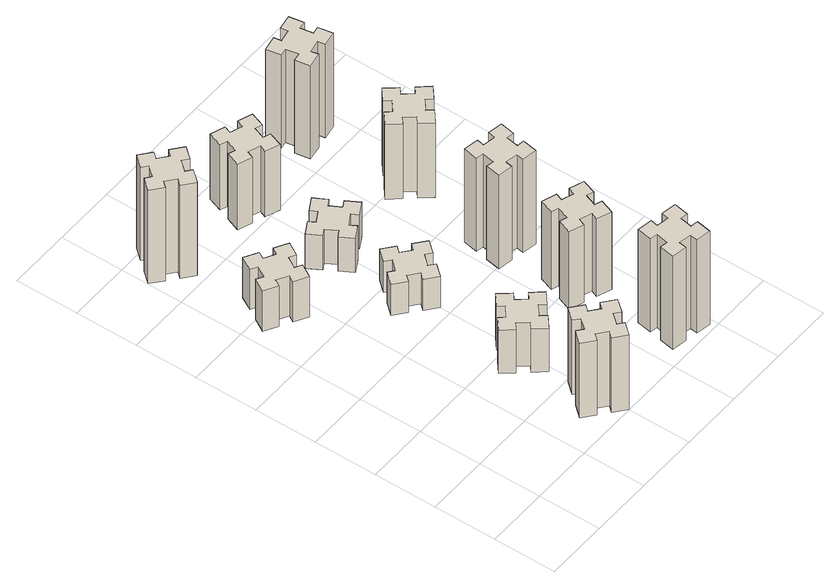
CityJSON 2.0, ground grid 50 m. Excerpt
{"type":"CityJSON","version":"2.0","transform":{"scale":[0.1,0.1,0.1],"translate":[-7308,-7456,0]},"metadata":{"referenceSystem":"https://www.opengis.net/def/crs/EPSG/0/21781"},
"CityObjects":{
"building1":{"type":"Building","attributes":{"class":"1000","function":"1000","usage":"1000","yearOfConstruction":2016,"roofType":"1000","measuredHeight":72,"storeysAboveGround":30,"storeysBelowGround":0},"geometry":[{"type":"Solid","lod":"1","boundaries":[[[[0,1,2,3,4,5,6,7,8,9,10,11,12,13,14,15,16,17,18,19]],[[17,16,20,21]],[[16,15,22,20]],[[15,14,23,22]],[[14,13,24,23]],[[13,12,25,24]],[[12,11,26,25]],[[11,10,27,26]],[[10,9,28,27]],[[9,8,29,28]],[[8,7,30,29]],[[7,6,31,30]],[[6,5,32,31]],[[5,4,33,32]],[[4,3,34,33]],[[3,2,35,34]],[[2,1,36,35]],[[1,0,37,36]],[[0,19,38,37]],[[19,18,39,38]],[[18,17,21,39]],[[24,25,26,27,28,29,30,31,32,33,34,35,36,37,38,39,21,20,22,23]]]]}]},
"building2":{"type":"Building","attributes":{"class":"1000","function":"1000","usage":"1000","yearOfConstruction":2016,"roofType":"1000","measuredHeight":39,"storeysAboveGround":30,"storeysBelowGround":0},"geometry":[{"type":"Solid","lod":"1","boundaries":[[[[40,41,42,43,44,45,46,47,48,49,50,51,52,53,54,55,56,57,58,59]],[[57,56,60,61]],[[56,55,62,60]],[[55,54,63,62]],[[54,53,64,63]],[[53,52,65,64]],[[52,51,66,65]],[[51,50,67,66]],[[50,49,68,67]],[[49,48,69,68]],[[48,47,70,69]],[[47,46,71,70]],[[46,45,72,71]],[[45,44,73,72]],[[44,43,74,73]],[[43,42,75,74]],[[42,41,76,75]],[[41,40,77,76]],[[40,59,78,77]],[[59,58,79,78]],[[58,57,61,79]],[[64,65,66,67,68,69,70,71,72,73,74,75,76,77,78,79,61,60,62,63]]]]}]},
"building3":{"type":"Building","attributes":{"class":"1000","function":"1000","usage":"1000","yearOfConstruction":2016,"roofType":"1000","measuredHeight":90,"storeysAboveGround":30,"storeysBelowGround":0},"geometry":[{"type":"Solid","lod":"1","boundaries":[[[[80,81,82,83,84,85,86,87,88,89,90,91,92,93,94,95,96,97,98,99]],[[97,96,100,101]],[[96,95,102,100]],[[95,94,103,102]],[[94,93,104,103]],[[93,92,105,104]],[[92,91,106,105]],[[91,90,107,106]],[[90,89,108,107]],[[89,88,109,108]],[[88,87,110,109]],[[87,86,111,110]],[[86,85,112,111]],[[85,84,113,112]],[[84,83,114,113]],[[83,82,115,114]],[[82,81,116,115]],[[81,80,117,116]],[[80,99,118,117]],[[99,98,119,118]],[[98,97,101,119]],[[104,105,106,107,108,109,110,111,112,113,114,115,116,117,118,119,101,100,102,103]]]]}]},
"building4":{"type":"Building","attributes":{"class":"1000","function":"1000","usage":"1000","yearOfConstruction":2016,"roofType":"1000","measuredHeight":42,"storeysAboveGround":30,"storeysBelowGround":0},"geometry":[{"type":"Solid","lod":"1","boundaries":[[[[120,121,122,123,124,125,126,127,128,129,130,131,132,133,134,135,136,137,138,139]],[[137,136,140,141]],[[136,135,142,140]],[[135,134,143,142]],[[134,133,144,143]],[[133,132,145,144]],[[132,131,146,145]],[[131,130,147,146]],[[130,129,148,147]],[[129,128,149,148]],[[128,127,150,149]],[[127,126,151,150]],[[126,125,152,151]],[[125,124,153,152]],[[124,123,154,153]],[[123,122,155,154]],[[122,121,156,155]],[[121,120,157,156]],[[120,139,158,157]],[[139,138,159,158]],[[138,137,141,159]],[[144,145,146,147,148,149,150,151,152,153,154,155,156,157,158,159,141,140,142,143]]]]}]},
"building5":{"type":"Building","attributes":{"class":"1000","function":"1000","usage":"1000","yearOfConstruction":2016,"roofType":"1000","measuredHeight":30,"storeysAboveGround":30,"storeysBelowGround":0},"geometry":[{"type":"Solid","lod":"1","boundaries":[[[[160,161,162,163,164,165,166,167,168,169,170,171,172,173,174,175,176,177,178,179]],[[177,176,180,181]],[[176,175,182,180]],[[175,174,183,182]],[[174,173,184,183]],[[173,172,185,184]],[[172,171,186,185]],[[171,170,187,186]],[[170,169,188,187]],[[169,168,189,188]],[[168,167,190,189]],[[167,166,191,190]],[[166,165,192,191]],[[165,164,193,192]],[[164,163,194,193]],[[163,162,195,194]],[[162,161,196,195]],[[161,160,197,196]],[[160,179,198,197]],[[179,178,199,198]],[[178,177,181,199]],[[184,185,186,187,188,189,190,191,192,193,194,195,196,197,198,199,181,180,182,183]]]]}]},
"building6":{"type":"Building","attributes":{"class":"1000","function":"1000","usage":"1000","yearOfConstruction":2016,"roofType":"1000","measuredHeight":33,"storeysAboveGround":30,"storeysBelowGround":0},"geometry":[{"type":"Solid","lod":"1","boundaries":[[[[200,201,202,203,204,205,206,207,208,209,210,211,212,213,214,215,216,217,218,219]],[[217,216,220,221]],[[216,215,222,220]],[[215,214,223,222]],[[214,213,224,223]],[[213,212,225,224]],[[212,211,226,225]],[[211,210,227,226]],[[210,209,228,227]],[[209,208,229,228]],[[208,207,230,229]],[[207,206,231,230]],[[206,205,232,231]],[[205,204,233,232]],[[204,203,234,233]],[[203,202,235,234]],[[202,201,236,235]],[[201,200,237,236]],[[200,219,238,237]],[[219,218,239,238]],[[218,217,221,239]],[[224,225,226,227,228,229,230,231,232,233,234,235,236,237,238,239,221,220,222,223]]]]}]},
"building7":{"type":"Building","attributes":{"class":"1000","function":"1000","usage":"1000","yearOfConstruction":2016,"roofType":"1000","measuredHeight":90,"storeysAboveGround":30,"storeysBelowGround":0},"geometry":[{"type":"Solid","lod":"1","boundaries":[[[[240,241,242,243,244,245,246,247,248,249,250,251,252,253,254,255,256,257,258,259]],[[257,256,260,261]],[[256,255,262,260]],[[255,254,263,262]],[[254,253,264,263]],[[253,252,265,264]],[[252,251,266,265]],[[251,250,267,266]],[[250,249,268,267]],[[249,248,269,268]],[[248,247,270,269]],[[247,246,271,270]],[[246,245,272,271]],[[245,244,273,272]],[[244,243,274,273]],[[243,242,275,274]],[[242,241,276,275]],[[241,240,277,276]],[[240,259,278,277]],[[259,258,279,278]],[[258,257,261,279]],[[264,265,266,267,268,269,270,271,272,273,274,275,276,277,278,279,261,260,262,263]]]]}]},
"building8":{"type":"Building","attributes":{"class":"1000","function":"1000","usage":"1000","yearOfConstruction":2016,"roofType":"1000","measuredHeight":63,"storeysAboveGround":30,"storeysBelowGround":0},"geometry":[{"type":"Solid","lod":"1","boundaries":[[[[280,281,282,283,284,285,286,287,288,289,290,291,292,293,294,295,296,297,298,299]],[[297,296,300,301]],[[296,295,302,300]],[[295,294,303,302]],[[294,293,304,303]],[[293,292,305,304]],[[292,291,306,305]],[[291,290,307,306]],[[290,289,308,307]],[[289,288,309,308]],[[288,287,310,309]],[[287,286,311,310]],[[286,285,312,311]],[[285,284,313,312]],[[284,283,314,313]],[[283,282,315,314]],[[282,281,316,315]],[[281,280,317,316]],[[280,299,318,317]],[[299,298,319,318]],[[298,297,301,319]],[[304,305,306,307,308,309,310,311,312,313,314,315,316,317,318,319,301,300,302,303]]]]}]},
"building9":{"type":"Building","attributes":{"class":"1000","function":"1000","usage":"1000","yearOfConstruction":2016,"roofType":"1000","measuredHeight":75,"storeysAboveGround":30,"storeysBelowGround":0},"geometry":[{"type":"Solid","lod":"1","boundaries":[[[[320,321,322,323,324,325,326,327,328,329,330,331,332,333,334,335,336,337,338,339]],[[337,336,340,341]],[[336,335,342,340]],[[335,334,343,342]],[[334,333,344,343]],[[333,332,345,344]],[[332,331,346,345]],[[331,330,347,346]],[[330,329,348,347]],[[329,328,349,348]],[[328,327,350,349]],[[327,326,351,350]],[[326,325,352,351]],[[325,324,353,352]],[[324,323,354,353]],[[323,322,355,354]],[[322,321,356,355]],[[321,320,357,356]],[[320,339,358,357]],[[339,338,359,358]],[[338,337,341,359]],[[344,345,346,347,348,349,350,351,352,353,354,355,356,357,358,359,341,340,342,343]]]]}]},
"building10":{"type":"Building","attributes":{"class":"1000","function":"1000","usage":"1000","yearOfConstruction":2016,"roofType":"1000","measuredHeight":90,"storeysAboveGround":30,"storeysBelowGround":0},"geometry":[{"type":"Solid","lod":"1","boundaries":[[[[360,361,362,363,364,365,366,367,368,369,370,371,372,373,374,375,376,377,378,379]],[[377,376,380,381]],[[376,375,382,380]],[[375,374,383,382]],[[374,373,384,383]],[[373,372,385,384]],[[372,371,386,385]],[[371,370,387,386]],[[370,369,388,387]],[[369,368,389,388]],[[368,367,390,389]],[[367,366,391,390]],[[366,365,392,391]],[[365,364,393,392]],[[364,363,394,393]],[[363,362,395,394]],[[362,361,396,395]],[[361,360,397,396]],[[360,379,398,397]],[[379,378,399,398]],[[378,377,381,399]],[[384,385,386,387,388,389,390,391,392,393,394,395,396,397,398,399,381,380,382,383]]]]}]},
"building11":{"type":"Building","attributes":{"class":"1000","function":"1000","usage":"1000","yearOfConstruction":2016,"roofType":"1000","measuredHeight":72,"storeysAboveGround":30,"storeysBelowGround":0},"geometry":[{"type":"Solid","lod":"1","boundaries":[[[[400,401,402,403,404,405,406,407,408,409,410,411,412,413,414,415,416,417,418,419]],[[417,416,420,421]],[[416,415,422,420]],[[415,414,423,422]],[[414,413,424,423]],[[413,412,425,424]],[[412,411,426,425]],[[411,410,427,426]],[[410,409,428,427]],[[409,408,429,428]],[[408,407,430,429]],[[407,406,431,430]],[[406,405,432,431]],[[405,404,433,432]],[[404,403,434,433]],[[403,402,435,434]],[[402,401,436,435]],[[401,400,437,436]],[[400,419,438,437]],[[419,418,439,438]],[[418,417,421,439]],[[424,425,426,427,428,429,430,431,432,433,434,435,436,437,438,439,421,420,422,423]]]]}]},
"building12":{"type":"Building","attributes":{"class":"1000","function":"1000","usage":"1000","yearOfConstruction":2016,"roofType":"1000","measuredHeight":90,"storeysAboveGround":30,"storeysBelowGround":0},"geometry":[{"type":"Solid","lod":"1","boundaries":[[[[440,441,442,443,444,445,446,447,448,449,450,451,452,453,454,455,456,457,458,459]],[[457,456,460,461]],[[456,455,462,460]],[[455,454,463,462]],[[454,453,464,463]],[[453,452,465,464]],[[452,451,466,465]],[[451,450,467,466]],[[450,449,468,467]],[[449,448,469,468]],[[448,447,470,469]],[[447,446,471,470]],[[446,445,472,471]],[[445,444,473,472]],[[444,443,474,473]],[[443,442,475,474]],[[442,441,476,475]],[[441,440,477,476]],[[440,459,478,477]],[[459,458,479,478]],[[458,457,461,479]],[[464,465,466,467,468,469,470,471,472,473,474,475,476,477,478,479,461,460,462,463]]]]}]}
},
"vertices":[
[876,193,0],[953,129,0],[914,83,0],[1006,6,0],[1083,98,0],[1037,136,0],[1102,213,0],[1148,174,0],[1225,266,0],[1133,343,0],[1094,297,0],[1018,362,0],[1056,408,0],[964,485,0],[887,393,0],[933,354,0],[869,278,0],[823,316,0],[746,224,0],[838,147,0],[869,278,720],[823,316,720],[933,354,720],[887,393,720],[964,485,720],[1056,408,720],[1018,362,720],[1094,297,720],[1133,343,720],[1225,266,720],[1148,174,720],[1102,213,720],[1037,136,720],[1083,98,720],[1006,6,720],[914,83,720],[953,129,720],[876,193,720],[838,147,720],[746,224,720],
[416,2367,0],[466,2454,0],[518,2424,0],[578,2528,0],[474,2588,0],[444,2536,0],[357,2586,0],[387,2638,0],[283,2698,0],[223,2594,0],[275,2564,0],[225,2477,0],[173,2507,0],[113,2403,0],[217,2343,0],[247,2395,0],[334,2345,0],[304,2293,0],[408,2233,0],[468,2337,0],[334,2345,390],[304,2293,390],[247,2395,390],[217,2343,390],[113,2403,390],[173,2507,390],[225,2477,390],[275,2564,390],[223,2594,390],[283,2698,390],[387,2638,390],[357,2586,390],[444,2536,390],[474,2588,390],[578,2528,390],[518,2424,390],[466,2454,390],[416,2367,390],[468,2337,390],[408,2233,390],
[136,3253,0],[213,3189,0],[174,3143,0],[266,3066,0],[343,3158,0],[297,3196,0],[362,3273,0],[408,3234,0],[485,3326,0],[393,3403,0],[354,3357,0],[278,3422,0],[316,3468,0],[224,3545,0],[147,3453,0],[193,3414,0],[129,3338,0],[83,3376,0],[6,3284,0],[98,3207,0],[129,3338,900],[83,3376,900],[193,3414,900],[147,3453,900],[224,3545,900],[316,3468,900],[278,3422,900],[354,3357,900],[393,3403,900],[485,3326,900],[408,3234,900],[362,3273,900],[297,3196,900],[343,3158,900],[266,3066,900],[174,3143,900],[213,3189,900],[136,3253,900],[98,3207,900],[6,3284,900],
[953,1002,0],[876,937,0],[838,983,0],[746,906,0],[823,814,0],[869,853,0],[933,776,0],[887,738,0],[964,646,0],[1056,723,0],[1018,769,0],[1094,833,0],[1133,787,0],[1225,864,0],[1148,956,0],[1102,918,0],[1037,994,0],[1083,1033,0],[1006,1125,0],[914,1048,0],[1037,994,420],[1083,1033,420],[1102,918,420],[1148,956,420],[1225,864,420],[1133,787,420],[1094,833,420],[1018,769,420],[1056,723,420],[964,646,420],[887,738,420],[933,776,420],[869,853,420],[823,814,420],[746,906,420],[838,983,420],[876,937,420],[953,1002,420],[914,1048,420],[1006,1125,420],
[1094,1877,0],[1018,1942,0],[1056,1988,0],[964,2065,0],[887,1973,0],[933,1934,0],[869,1858,0],[823,1896,0],[746,1804,0],[838,1727,0],[876,1773,0],[953,1709,0],[914,1663,0],[1006,1586,0],[1083,1678,0],[1037,1716,0],[1102,1793,0],[1148,1754,0],[1225,1846,0],[1133,1923,0],[1102,1793,300],[1148,1754,300],[1037,1716,300],[1083,1678,300],[1006,1586,300],[914,1663,300],[953,1709,300],[876,1773,300],[838,1727,300],[746,1804,300],[823,1896,300],[869,1858,300],[933,1934,300],[887,1973,300],[964,2065,300],[1056,1988,300],[1018,1942,300],[1094,1877,300],[1133,1923,300],[1225,1846,300],
[865,2454,0],[915,2367,0],[863,2337,0],[923,2233,0],[1027,2293,0],[997,2345,0],[1084,2395,0],[1114,2343,0],[1218,2403,0],[1158,2507,0],[1106,2477,0],[1056,2564,0],[1108,2594,0],[1048,2698,0],[944,2638,0],[974,2586,0],[887,2536,0],[857,2588,0],[753,2528,0],[813,2424,0],[887,2536,330],[857,2588,330],[974,2586,330],[944,2638,330],[1048,2698,330],[1108,2594,330],[1056,2564,330],[1106,2477,330],[1158,2507,330],[1218,2403,330],[1114,2343,330],[1084,2395,330],[997,2345,330],[1027,2293,330],[923,2233,330],[863,2337,330],[915,2367,330],[865,2454,330],[813,2424,330],[753,2528,330],
[1894,345,0],[1795,362,0],[1806,421,0],[1687,442,0],[1667,324,0],[1726,314,0],[1708,215,0],[1649,226,0],[1628,107,0],[1747,87,0],[1757,146,0],[1855,128,0],[1845,69,0],[1963,48,0],[1984,167,0],[1925,177,0],[1942,275,0],[2001,265,0],[2022,383,0],[1904,404,0],[1942,275,900],[2001,265,900],[1925,177,900],[1984,167,900],[1963,48,900],[1845,69,900],[1855,128,900],[1757,146,900],[1747,87,900],[1628,107,900],[1649,226,900],[1708,215,900],[1726,314,900],[1667,324,900],[1687,442,900],[1806,421,900],[1795,362,900],[1894,345,900],[1904,404,900],[2022,383,900],
[1072,3121,0],[1106,3215,0],[1162,3194,0],[1203,3307,0],[1090,3348,0],[1070,3292,0],[976,3326,0],[997,3382,0],[884,3423,0],[843,3310,0],[899,3290,0],[865,3196,0],[809,3217,0],[767,3104,0],[880,3063,0],[901,3119,0],[995,3085,0],[974,3029,0],[1087,2987,0],[1128,3100,0],[995,3085,630],[974,3029,630],[901,3119,630],[880,3063,630],[767,3104,630],[809,3217,630],[865,3196,630],[899,3290,630],[843,3310,630],[884,3423,630],[997,3382,630],[976,3326,630],[1070,3292,630],[1090,3348,630],[1203,3307,630],[1162,3194,630],[1106,3215,630],[1072,3121,630],[1128,3100,630],[1087,2987,630],
[1641,899,0],[1735,865,0],[1714,809,0],[1827,767,0],[1868,880,0],[1812,901,0],[1846,995,0],[1902,974,0],[1943,1087,0],[1830,1128,0],[1810,1072,0],[1716,1106,0],[1737,1162,0],[1624,1203,0],[1583,1090,0],[1639,1070,0],[1605,976,0],[1549,997,0],[1507,884,0],[1620,843,0],[1605,976,750],[1549,997,750],[1639,1070,750],[1583,1090,750],[1624,1203,750],[1737,1162,750],[1716,1106,750],[1810,1072,750],[1830,1128,750],[1943,1087,750],[1902,974,750],[1846,995,750],[1812,901,750],[1868,880,750],[1827,767,750],[1714,809,750],[1735,865,750],[1641,899,750],[1620,843,750],[1507,884,750],
[1657,1526,0],[1755,1508,0],[1745,1449,0],[1863,1428,0],[1884,1547,0],[1825,1557,0],[1842,1655,0],[1901,1645,0],[1922,1763,0],[1804,1784,0],[1794,1725,0],[1695,1742,0],[1706,1801,0],[1587,1822,0],[1567,1704,0],[1626,1694,0],[1608,1595,0],[1549,1606,0],[1528,1487,0],[1647,1467,0],[1608,1595,900],[1549,1606,900],[1626,1694,900],[1567,1704,900],[1587,1822,900],[1706,1801,900],[1695,1742,900],[1794,1725,900],[1804,1784,900],[1922,1763,900],[1901,1645,900],[1842,1655,900],[1825,1557,900],[1884,1547,900],[1863,1428,900],[1745,1449,900],[1755,1508,900],[1657,1526,900],[1647,1467,900],[1528,1487,900],
[1709,2433,0],[1773,2356,0],[1727,2318,0],[1804,2226,0],[1896,2303,0],[1858,2349,0],[1934,2413,0],[1973,2367,0],[2065,2444,0],[1988,2536,0],[1942,2498,0],[1877,2574,0],[1923,2613,0],[1846,2705,0],[1754,2628,0],[1793,2582,0],[1716,2517,0],[1678,2563,0],[1586,2486,0],[1663,2394,0],[1716,2517,720],[1678,2563,720],[1793,2582,720],[1754,2628,720],[1846,2705,720],[1923,2613,720],[1877,2574,720],[1942,2498,720],[1988,2536,720],[2065,2444,720],[1973,2367,720],[1934,2413,720],[1858,2349,720],[1896,2303,720],[1804,2226,720],[1727,2318,720],[1773,2356,720],[1709,2433,720],[1663,2394,720],[1586,2486,720],
[1608,3335,0],[1626,3237,0],[1567,3227,0],[1587,3108,0],[1706,3129,0],[1695,3188,0],[1794,3206,0],[1804,3147,0],[1922,3167,0],[1901,3286,0],[1842,3275,0],[1825,3374,0],[1884,3384,0],[1863,3502,0],[1745,3481,0],[1755,3422,0],[1657,3405,0],[1647,3464,0],[1528,3443,0],[1549,3325,0],[1657,3405,900],[1647,3464,900],[1755,3422,900],[1745,3481,900],[1863,3502,900],[1884,3384,900],[1825,3374,900],[1842,3275,900],[1901,3286,900],[1922,3167,900],[1804,3147,900],[1794,3206,900],[1695,3188,900],[1706,3129,900],[1587,3108,900],[1567,3227,900],[1626,3237,900],[1608,3335,900],[1549,3325,900],[1528,3443,900]
]}
